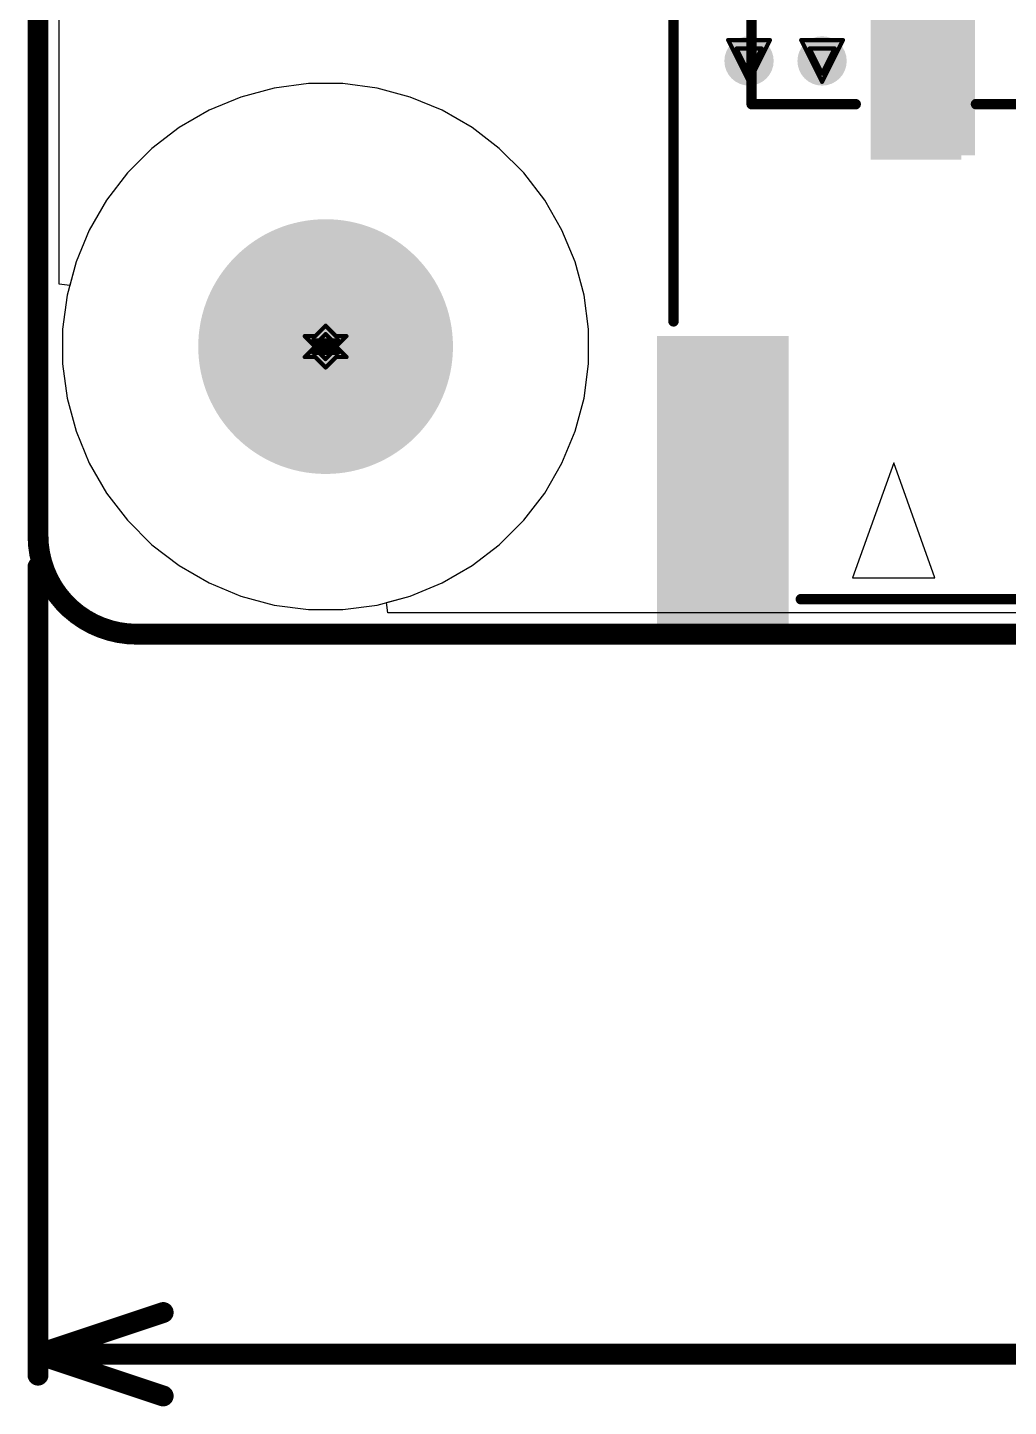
# Model space of a CAD drawing. Header units: inches. Extents: x -1 to 208, y -10 to 150.
# Drawn here: x -0.13 to 11.81, y -9.4 to 7.38 of the extents above; entities that cross this region are included whole.
import ezdxf

# ---------------------------------------------------------------- set-up
doc = ezdxf.new("R2010")
doc.units = ezdxf.units.IN
for name, color, linetype in [('Board Outline', 216, 'Continuous'), ('Bottom Layer', 5, 'Continuous'), ('Bottom Solder', 6, 'Continuous'), ('Dimensions', 6, 'Continuous'), ('Drill Drawing', 1, 'Continuous'), ('Multi-Layer', 9, 'Continuous'), ('Pad Holes', 156, 'Continuous'), ('Top Layer', 1, 'Continuous'), ('Top Overlay', 2, 'Continuous'), ('Top Paste', 8, 'Continuous'), ('Top Solder', 216, 'Continuous'), ('Via Holes', 16, 'Continuous')]:
    doc.layers.add(name, color=color, linetype=linetype)

# ---------------------------------------------------------------- blocks, each defined once
blk = doc.blocks.new('S2B_PH_SM4_TB_LF__SN__92')
at = {"layer": 'Top Layer'}
for points in [[(-1.5, 4.825), (-0.5, 4.825), (-0.5, 1.025), (-1.5, 1.025)], [(0.5, 4.825), (1.5, 4.825), (1.5, 1.025), (0.5, 1.025)], [(-4.1, -1.225), (-2.6, -1.225), (-2.6, -4.625), (-4.1, -4.625)], [(2.6, -1.225), (4.1, -1.225), (4.1, -4.625), (2.6, -4.625)]]:
    blk.add_hatch(color=1, dxfattribs=at).paths.add_polyline_path(points)
at = {"layer": 'Top Paste'}
for points in [[(-1.5, 4.825), (-0.5, 4.825), (-0.5, 1.025), (-1.5, 1.025)], [(0.5, 4.825), (1.5, 4.825), (1.5, 1.025), (0.5, 1.025)], [(-4.1, -1.225), (-2.6, -1.225), (-2.6, -4.625), (-4.1, -4.625)], [(2.6, -1.225), (4.1, -1.225), (4.1, -4.625), (2.6, -4.625)]]:
    blk.add_hatch(color=8, dxfattribs=at).paths.add_polyline_path(points)
at = {"layer": 'Top Solder'}
for points in [[(-1.551, 4.876), (-0.449, 4.876), (-0.449, 0.974), (-1.551, 0.974)], [(0.449, 4.876), (1.551, 4.876), (1.551, 0.974), (0.449, 0.974)], [(-4.151, -1.174), (-2.549, -1.174), (-2.549, -4.676), (-4.151, -4.676)], [(2.549, -1.174), (4.151, -1.174), (4.151, -4.676), (2.549, -4.676)]]:
    blk.add_hatch(color=216, dxfattribs=at).paths.add_polyline_path(points)
at = {"layer": 'Top Overlay'}
for p, q in [((-1.27, -2.715), (-1.77, -4.115)), ((-0.77, -4.115), (-1.27, -2.715)), ((-1.77, -4.115), (-0.77, -4.115))]:
    blk.add_line(p, q, dxfattribs=at)
for points in [[(-3.95, -0.994, 0.127, 0.127, 0), (-3.95, 3.225, 0.127, 0.127, 0)], [(-3.95, 3.224, 0.127, 0.127, 0), (-3, 3.224, 0.127, 0.127, 0)], [(-3, 1.649, 0.127, 0.127, 0), (-3, 3.224, 0.127, 0.127, 0)], [(3, 1.65, 0.127, 0.127, 0), (3, 3.225, 0.127, 0.127, 0)], [(3, 3.225, 0.127, 0.127, 0), (3.95, 3.225, 0.127, 0.127, 0)], [(3.95, -0.994, 0.127, 0.127, 0), (3.95, 3.225, 0.127, 0.127, 0)], [(-3, 1.649, 0.127, 0.127, 0), (-1.732, 1.649, 0.127, 0.127, 0)], [(-0.269, 1.65, 0.127, 0.127, 0), (0.269, 1.65, 0.127, 0.127, 0)], [(1.731, 1.65, 0.127, 0.127, 0), (3, 1.65, 0.127, 0.127, 0)], [(-2.4, -4.375, 0.127, 0.127, 0), (2.4, -4.375, 0.127, 0.127, 0)]]:
    blk.add_lwpolyline(points, format="xyseb", dxfattribs=at)
for points in [[(-3.982, 3.225, 0.0635, 0.0635, 1), (-3.918, 3.225, 0.0635, 0.0635, 1)], [(-3.981, 3.224, 0.0635, 0.0635, 1), (-3.918, 3.224, 0.0635, 0.0635, 1)], [(-3.031, 3.224, 0.0635, 0.0635, 1), (-2.968, 3.224, 0.0635, 0.0635, 1)], [(-3.031, 3.224, 0.0635, 0.0635, 1), (-2.968, 3.224, 0.0635, 0.0635, 1)], [(2.968, 3.225, 0.0635, 0.0635, 1), (3.032, 3.225, 0.0635, 0.0635, 1)], [(2.968, 3.225, 0.0635, 0.0635, 1), (3.032, 3.225, 0.0635, 0.0635, 1)], [(3.918, 3.225, 0.0635, 0.0635, 1), (3.982, 3.225, 0.0635, 0.0635, 1)], [(3.918, 3.225, 0.0635, 0.0635, 1), (3.982, 3.225, 0.0635, 0.0635, 1)], [(-3.031, 1.649, 0.0635, 0.0635, 1), (-2.968, 1.649, 0.0635, 0.0635, 1)], [(-3.031, 1.649, 0.0635, 0.0635, 1), (-2.968, 1.649, 0.0635, 0.0635, 1)], [(-1.764, 1.649, 0.0635, 0.0635, 1), (-1.701, 1.649, 0.0635, 0.0635, 1)], [(-0.301, 1.65, 0.0635, 0.0635, 1), (-0.237, 1.65, 0.0635, 0.0635, 1)], [(0.237, 1.65, 0.0635, 0.0635, 1), (0.301, 1.65, 0.0635, 0.0635, 1)], [(1.699, 1.65, 0.0635, 0.0635, 1), (1.763, 1.65, 0.0635, 0.0635, 1)], [(2.968, 1.65, 0.0635, 0.0635, 1), (3.032, 1.65, 0.0635, 0.0635, 1)], [(2.968, 1.65, 0.0635, 0.0635, 1), (3.032, 1.65, 0.0635, 0.0635, 1)], [(-3.982, -0.994, 0.0635, 0.0635, 1), (-3.918, -0.994, 0.0635, 0.0635, 1)], [(3.918, -0.994, 0.0635, 0.0635, 1), (3.982, -0.994, 0.0635, 0.0635, 1)], [(-2.432, -4.375, 0.0635, 0.0635, 1), (-2.368, -4.375, 0.0635, 0.0635, 1)], [(2.368, -4.375, 0.0635, 0.0635, 1), (2.432, -4.375, 0.0635, 0.0635, 1)]]:
    blk.add_lwpolyline(points, format="xyseb", close=True, dxfattribs=at)

msp = doc.modelspace()

# ---------------------------------------------------------------- hatches: boundary and pattern name
at = {"layer": 'Bottom Layer'}
h = msp.add_hatch(color=5, dxfattribs=at)
edge = h.paths.add_edge_path()
edge.add_arc((8.653, 6.976), 0.3, 0, 360)
h = msp.add_hatch(color=5, dxfattribs=at)
edge = h.paths.add_edge_path()
edge.add_arc((9.542, 6.976), 0.3, 0, 360)
at = {"layer": 'Bottom Solder'}
h = msp.add_hatch(color=6, dxfattribs=at)
edge = h.paths.add_edge_path()
edge.add_arc((3.5, 3.5), 0.102, 0, 360)
at = {"layer": 'Pad Holes'}
h = msp.add_hatch(color=7, dxfattribs=at)
edge = h.paths.add_edge_path()
edge.add_arc((3.5, 3.5), 1.55, 0, 360)
at = {"layer": 'Top Layer'}
msp.add_hatch(color=1, dxfattribs=at).paths.add_polyline_path([(10.184, 5.826), (11.404, 5.826), (11.404, 13.589), (10.184, 13.589)])
h = msp.add_hatch(color=1, dxfattribs=at)
edge = h.paths.add_edge_path()
edge.add_arc((8.653, 6.976), 0.3, 0, 360)
h = msp.add_hatch(color=1, dxfattribs=at)
edge = h.paths.add_edge_path()
edge.add_arc((9.542, 6.976), 0.3, 0, 360)
at = {"layer": 'Top Solder'}
h = msp.add_hatch(color=216, dxfattribs=at)
edge = h.paths.add_edge_path()
edge.add_arc((3.5, 3.5), 0.102, 0, 360)
at = {"layer": 'Via Holes'}
h = msp.add_hatch(color=7, dxfattribs=at)
edge = h.paths.add_edge_path()
edge.add_arc((8.653, 6.976), 0.15, 0, 360)
h = msp.add_hatch(color=7, dxfattribs=at)
edge = h.paths.add_edge_path()
edge.add_arc((9.542, 6.976), 0.15, 0, 360)

# ---------------------------------------------------------------- linework, layer by layer
at = {"layer": 'Board Outline'}
for points in [[(0, 1.2, 0.254, 0.254, 0), (0, 73.8, 0.254, 0.254, 0)], [(1.2, 0, 0.254, 0.254, -0.414214), (0, 1.2, 0.254, 0.254, 0)], [(1.2, 0, 0.254, 0.254, 0), (78.8, 0, 0.254, 0.254, 0)]]:
    msp.add_lwpolyline(points, format="xyseb", dxfattribs=at)
for points in [[(-0.064, 1.2, 0.127, 0.127, 1), (0.064, 1.2, 0.127, 0.127, 1)], [(-0.064, 1.2, 0.127, 0.127, 1), (0.064, 1.2, 0.127, 0.127, 1)], [(1.137, 0, 0.127, 0.127, 1), (1.264, 0, 0.127, 0.127, 1)], [(1.137, 0, 0.127, 0.127, 1), (1.264, 0, 0.127, 0.127, 1)]]:
    msp.add_lwpolyline(points, format="xyseb", close=True, dxfattribs=at)
at = {"layer": 'Bottom Layer'}
for p, q in [((0.259, 4.259), (0.259, 20.715)), ((2.874, 6.645), (2.469, 6.537)), ((3.29, 6.7), (2.874, 6.645)), ((3.71, 6.7), (3.29, 6.7)), ((4.126, 6.645), (3.71, 6.7)), ((4.531, 6.537), (4.126, 6.645)), ((2.469, 6.537), (2.082, 6.376)), ((4.918, 6.376), (4.531, 6.537)), ((2.082, 6.376), (1.718, 6.166)), ((5.282, 6.166), (4.918, 6.376)), ((1.718, 6.166), (1.386, 5.911)), ((5.614, 5.911), (5.282, 6.166)), ((1.386, 5.911), (1.089, 5.614)), ((5.911, 5.614), (5.614, 5.911)), ((1.089, 5.614), (0.834, 5.282)), ((6.166, 5.282), (5.911, 5.614)), ((0.834, 5.282), (0.624, 4.918)), ((6.376, 4.918), (6.166, 5.282)), ((0.624, 4.918), (0.463, 4.531)), ((6.537, 4.531), (6.376, 4.918)), ((0.463, 4.531), (0.386, 4.242)), ((6.645, 4.126), (6.537, 4.531)), ((0.386, 4.242), (0.259, 4.259)), ((6.7, 3.71), (6.645, 4.126)), ((6.7, 3.29), (6.7, 3.71)), ((6.645, 2.874), (6.7, 3.29)), ((6.537, 2.469), (6.645, 2.874)), ((6.376, 2.082), (6.537, 2.469)), ((6.166, 1.718), (6.376, 2.082)), ((5.911, 1.386), (6.166, 1.718)), ((5.614, 1.089), (5.911, 1.386)), ((5.282, 0.834), (5.614, 1.089)), ((4.918, 0.624), (5.282, 0.834)), ((4.531, 0.463), (4.918, 0.624)), ((4.242, 0.386), (4.531, 0.463)), ((4.259, 0.259), (4.242, 0.386)), ((37.918, 0.259), (4.259, 0.259))]:
    msp.add_line(p, q, dxfattribs=at)
at = {"layer": 'Dimensions'}
for points in [[(0, -9.017, 0.254, 0.254, 0), (0, 0.819, 0.254, 0.254, 0)], [(0, -8.763, 0.254, 0.254, 0), (1.524, -8.255, 0.254, 0.254, 0)], [(0, -8.763, 0.254, 0.254, 0), (1.524, -9.271, 0.254, 0.254, 0)], [(0, -8.763, 0.254, 0.254, 0), (34.236, -8.763, 0.254, 0.254, 0)]]:
    msp.add_lwpolyline(points, format="xyseb", dxfattribs=at)
for points in [[(-0.064, 0.819, 0.127, 0.127, 1), (0.064, 0.819, 0.127, 0.127, 1)], [(1.46, -8.255, 0.127, 0.127, 1), (1.587, -8.255, 0.127, 0.127, 1)], [(-0.064, -8.763, 0.127, 0.127, 1), (0.064, -8.763, 0.127, 0.127, 1)], [(-0.064, -8.763, 0.127, 0.127, 1), (0.064, -8.763, 0.127, 0.127, 1)], [(-0.064, -8.763, 0.127, 0.127, 1), (0.064, -8.763, 0.127, 0.127, 1)], [(-0.064, -9.017, 0.127, 0.127, 1), (0.064, -9.017, 0.127, 0.127, 1)], [(1.46, -9.271, 0.127, 0.127, 1), (1.587, -9.271, 0.127, 0.127, 1)]]:
    msp.add_lwpolyline(points, format="xyseb", close=True, dxfattribs=at)
at = {"layer": 'Drill Drawing'}
for points in [[(8.399, 7.23, 0.0508, 0.0508, 0), (8.907, 7.23, 0.0508, 0.0508, 0)], [(8.399, 7.23, 0.0508, 0.0508, 0), (8.653, 6.722, 0.0508, 0.0508, 0)], [(8.653, 6.722, 0.0508, 0.0508, 0), (8.907, 7.23, 0.0508, 0.0508, 0)], [(9.288, 7.23, 0.0508, 0.0508, 0), (9.796, 7.23, 0.0508, 0.0508, 0)], [(9.288, 7.23, 0.0508, 0.0508, 0), (9.542, 6.722, 0.0508, 0.0508, 0)], [(9.542, 6.722, 0.0508, 0.0508, 0), (9.796, 7.23, 0.0508, 0.0508, 0)], [(8.5, 7.128, 0.0508, 0.0508, 0), (8.805, 7.128, 0.0508, 0.0508, 0)], [(8.5, 7.128, 0.0508, 0.0508, 0), (8.653, 6.823, 0.0508, 0.0508, 0)], [(8.653, 6.823, 0.0508, 0.0508, 0), (8.805, 7.128, 0.0508, 0.0508, 0)], [(9.389, 7.128, 0.0508, 0.0508, 0), (9.694, 7.128, 0.0508, 0.0508, 0)], [(9.389, 7.128, 0.0508, 0.0508, 0), (9.542, 6.823, 0.0508, 0.0508, 0)], [(9.542, 6.823, 0.0508, 0.0508, 0), (9.694, 7.128, 0.0508, 0.0508, 0)], [(3.373, 3.627, 0.0508, 0.0508, 0), (3.5, 3.754, 0.0508, 0.0508, 0)], [(3.5, 3.754, 0.0508, 0.0508, 0), (3.627, 3.627, 0.0508, 0.0508, 0)], [(3.246, 3.627, 0.0508, 0.0508, 0), (3.373, 3.5, 0.0508, 0.0508, 0)], [(3.246, 3.627, 0.0508, 0.0508, 0), (3.373, 3.627, 0.0508, 0.0508, 0)], [(3.246, 3.373, 0.0508, 0.0508, 0), (3.373, 3.5, 0.0508, 0.0508, 0)], [(3.348, 3.576, 0.0508, 0.0508, 0), (3.424, 3.5, 0.0508, 0.0508, 0)], [(3.348, 3.576, 0.0508, 0.0508, 0), (3.424, 3.576, 0.0508, 0.0508, 0)], [(3.348, 3.424, 0.0508, 0.0508, 0), (3.424, 3.5, 0.0508, 0.0508, 0)], [(3.424, 3.576, 0.0508, 0.0508, 0), (3.5, 3.652, 0.0508, 0.0508, 0)], [(3.5, 3.652, 0.0508, 0.0508, 0), (3.576, 3.576, 0.0508, 0.0508, 0)], [(3.576, 3.576, 0.0508, 0.0508, 0), (3.652, 3.576, 0.0508, 0.0508, 0)], [(3.576, 3.5, 0.0508, 0.0508, 0), (3.652, 3.576, 0.0508, 0.0508, 0)], [(3.576, 3.5, 0.0508, 0.0508, 0), (3.652, 3.424, 0.0508, 0.0508, 0)], [(3.627, 3.627, 0.0508, 0.0508, 0), (3.754, 3.627, 0.0508, 0.0508, 0)], [(3.627, 3.5, 0.0508, 0.0508, 0), (3.754, 3.627, 0.0508, 0.0508, 0)], [(3.627, 3.5, 0.0508, 0.0508, 0), (3.754, 3.373, 0.0508, 0.0508, 0)], [(3.246, 3.373, 0.0508, 0.0508, 0), (3.373, 3.373, 0.0508, 0.0508, 0)], [(3.348, 3.424, 0.0508, 0.0508, 0), (3.424, 3.424, 0.0508, 0.0508, 0)], [(3.373, 3.373, 0.0508, 0.0508, 0), (3.5, 3.246, 0.0508, 0.0508, 0)], [(3.424, 3.424, 0.0508, 0.0508, 0), (3.5, 3.348, 0.0508, 0.0508, 0)], [(3.5, 3.348, 0.0508, 0.0508, 0), (3.576, 3.424, 0.0508, 0.0508, 0)], [(3.5, 3.246, 0.0508, 0.0508, 0), (3.627, 3.373, 0.0508, 0.0508, 0)], [(3.576, 3.424, 0.0508, 0.0508, 0), (3.652, 3.424, 0.0508, 0.0508, 0)], [(3.627, 3.373, 0.0508, 0.0508, 0), (3.754, 3.373, 0.0508, 0.0508, 0)]]:
    msp.add_lwpolyline(points, format="xyseb", dxfattribs=at)
for points in [[(8.386, 7.23, 0.0254, 0.0254, 1), (8.412, 7.23, 0.0254, 0.0254, 1)], [(8.386, 7.23, 0.0254, 0.0254, 1), (8.412, 7.23, 0.0254, 0.0254, 1)], [(8.894, 7.23, 0.0254, 0.0254, 1), (8.92, 7.23, 0.0254, 0.0254, 1)], [(8.894, 7.23, 0.0254, 0.0254, 1), (8.92, 7.23, 0.0254, 0.0254, 1)], [(9.275, 7.23, 0.0254, 0.0254, 1), (9.301, 7.23, 0.0254, 0.0254, 1)], [(9.275, 7.23, 0.0254, 0.0254, 1), (9.301, 7.23, 0.0254, 0.0254, 1)], [(9.783, 7.23, 0.0254, 0.0254, 1), (9.809, 7.23, 0.0254, 0.0254, 1)], [(9.783, 7.23, 0.0254, 0.0254, 1), (9.809, 7.23, 0.0254, 0.0254, 1)], [(8.488, 7.128, 0.0254, 0.0254, 1), (8.513, 7.128, 0.0254, 0.0254, 1)], [(8.488, 7.128, 0.0254, 0.0254, 1), (8.513, 7.128, 0.0254, 0.0254, 1)], [(8.793, 7.128, 0.0254, 0.0254, 1), (8.818, 7.128, 0.0254, 0.0254, 1)], [(8.793, 7.128, 0.0254, 0.0254, 1), (8.818, 7.128, 0.0254, 0.0254, 1)], [(9.377, 7.128, 0.0254, 0.0254, 1), (9.402, 7.128, 0.0254, 0.0254, 1)], [(9.377, 7.128, 0.0254, 0.0254, 1), (9.402, 7.128, 0.0254, 0.0254, 1)], [(9.682, 7.128, 0.0254, 0.0254, 1), (9.707, 7.128, 0.0254, 0.0254, 1)], [(9.682, 7.128, 0.0254, 0.0254, 1), (9.707, 7.128, 0.0254, 0.0254, 1)], [(8.64, 6.823, 0.0254, 0.0254, 1), (8.666, 6.823, 0.0254, 0.0254, 1)], [(8.64, 6.823, 0.0254, 0.0254, 1), (8.666, 6.823, 0.0254, 0.0254, 1)], [(8.64, 6.722, 0.0254, 0.0254, 1), (8.666, 6.722, 0.0254, 0.0254, 1)], [(8.64, 6.722, 0.0254, 0.0254, 1), (8.666, 6.722, 0.0254, 0.0254, 1)], [(9.529, 6.823, 0.0254, 0.0254, 1), (9.555, 6.823, 0.0254, 0.0254, 1)], [(9.529, 6.823, 0.0254, 0.0254, 1), (9.555, 6.823, 0.0254, 0.0254, 1)], [(9.529, 6.722, 0.0254, 0.0254, 1), (9.555, 6.722, 0.0254, 0.0254, 1)], [(9.529, 6.722, 0.0254, 0.0254, 1), (9.555, 6.722, 0.0254, 0.0254, 1)], [(3.487, 3.754, 0.0254, 0.0254, 1), (3.513, 3.754, 0.0254, 0.0254, 1)], [(3.487, 3.754, 0.0254, 0.0254, 1), (3.513, 3.754, 0.0254, 0.0254, 1)], [(3.233, 3.627, 0.0254, 0.0254, 1), (3.259, 3.627, 0.0254, 0.0254, 1)], [(3.233, 3.627, 0.0254, 0.0254, 1), (3.259, 3.627, 0.0254, 0.0254, 1)], [(3.335, 3.576, 0.0254, 0.0254, 1), (3.36, 3.576, 0.0254, 0.0254, 1)], [(3.335, 3.576, 0.0254, 0.0254, 1), (3.36, 3.576, 0.0254, 0.0254, 1)], [(3.36, 3.627, 0.0254, 0.0254, 1), (3.386, 3.627, 0.0254, 0.0254, 1)], [(3.36, 3.627, 0.0254, 0.0254, 1), (3.386, 3.627, 0.0254, 0.0254, 1)], [(3.36, 3.5, 0.0254, 0.0254, 1), (3.386, 3.5, 0.0254, 0.0254, 1)], [(3.36, 3.5, 0.0254, 0.0254, 1), (3.386, 3.5, 0.0254, 0.0254, 1)], [(3.411, 3.576, 0.0254, 0.0254, 1), (3.437, 3.576, 0.0254, 0.0254, 1)], [(3.411, 3.576, 0.0254, 0.0254, 1), (3.437, 3.576, 0.0254, 0.0254, 1)], [(3.411, 3.5, 0.0254, 0.0254, 1), (3.437, 3.5, 0.0254, 0.0254, 1)], [(3.411, 3.5, 0.0254, 0.0254, 1), (3.437, 3.5, 0.0254, 0.0254, 1)], [(3.487, 3.652, 0.0254, 0.0254, 1), (3.513, 3.652, 0.0254, 0.0254, 1)], [(3.487, 3.652, 0.0254, 0.0254, 1), (3.513, 3.652, 0.0254, 0.0254, 1)], [(3.564, 3.576, 0.0254, 0.0254, 1), (3.589, 3.576, 0.0254, 0.0254, 1)], [(3.564, 3.576, 0.0254, 0.0254, 1), (3.589, 3.576, 0.0254, 0.0254, 1)], [(3.564, 3.5, 0.0254, 0.0254, 1), (3.589, 3.5, 0.0254, 0.0254, 1)], [(3.564, 3.5, 0.0254, 0.0254, 1), (3.589, 3.5, 0.0254, 0.0254, 1)], [(3.614, 3.627, 0.0254, 0.0254, 1), (3.64, 3.627, 0.0254, 0.0254, 1)], [(3.614, 3.627, 0.0254, 0.0254, 1), (3.64, 3.627, 0.0254, 0.0254, 1)], [(3.614, 3.5, 0.0254, 0.0254, 1), (3.64, 3.5, 0.0254, 0.0254, 1)], [(3.614, 3.5, 0.0254, 0.0254, 1), (3.64, 3.5, 0.0254, 0.0254, 1)], [(3.64, 3.576, 0.0254, 0.0254, 1), (3.665, 3.576, 0.0254, 0.0254, 1)], [(3.64, 3.576, 0.0254, 0.0254, 1), (3.665, 3.576, 0.0254, 0.0254, 1)], [(3.741, 3.627, 0.0254, 0.0254, 1), (3.767, 3.627, 0.0254, 0.0254, 1)], [(3.741, 3.627, 0.0254, 0.0254, 1), (3.767, 3.627, 0.0254, 0.0254, 1)], [(3.233, 3.373, 0.0254, 0.0254, 1), (3.259, 3.373, 0.0254, 0.0254, 1)], [(3.233, 3.373, 0.0254, 0.0254, 1), (3.259, 3.373, 0.0254, 0.0254, 1)], [(3.335, 3.424, 0.0254, 0.0254, 1), (3.36, 3.424, 0.0254, 0.0254, 1)], [(3.335, 3.424, 0.0254, 0.0254, 1), (3.36, 3.424, 0.0254, 0.0254, 1)], [(3.36, 3.373, 0.0254, 0.0254, 1), (3.386, 3.373, 0.0254, 0.0254, 1)], [(3.36, 3.373, 0.0254, 0.0254, 1), (3.386, 3.373, 0.0254, 0.0254, 1)], [(3.411, 3.424, 0.0254, 0.0254, 1), (3.437, 3.424, 0.0254, 0.0254, 1)], [(3.411, 3.424, 0.0254, 0.0254, 1), (3.437, 3.424, 0.0254, 0.0254, 1)], [(3.487, 3.348, 0.0254, 0.0254, 1), (3.513, 3.348, 0.0254, 0.0254, 1)], [(3.487, 3.348, 0.0254, 0.0254, 1), (3.513, 3.348, 0.0254, 0.0254, 1)], [(3.564, 3.424, 0.0254, 0.0254, 1), (3.589, 3.424, 0.0254, 0.0254, 1)], [(3.564, 3.424, 0.0254, 0.0254, 1), (3.589, 3.424, 0.0254, 0.0254, 1)], [(3.614, 3.373, 0.0254, 0.0254, 1), (3.64, 3.373, 0.0254, 0.0254, 1)], [(3.614, 3.373, 0.0254, 0.0254, 1), (3.64, 3.373, 0.0254, 0.0254, 1)], [(3.64, 3.424, 0.0254, 0.0254, 1), (3.665, 3.424, 0.0254, 0.0254, 1)], [(3.64, 3.424, 0.0254, 0.0254, 1), (3.665, 3.424, 0.0254, 0.0254, 1)], [(3.741, 3.373, 0.0254, 0.0254, 1), (3.767, 3.373, 0.0254, 0.0254, 1)], [(3.741, 3.373, 0.0254, 0.0254, 1), (3.767, 3.373, 0.0254, 0.0254, 1)], [(3.487, 3.246, 0.0254, 0.0254, 1), (3.513, 3.246, 0.0254, 0.0254, 1)], [(3.487, 3.246, 0.0254, 0.0254, 1), (3.513, 3.246, 0.0254, 0.0254, 1)]]:
    msp.add_lwpolyline(points, format="xyseb", close=True, dxfattribs=at)
at = {"layer": 'Multi-Layer'}
for p, q in [((2.874, 6.645), (2.469, 6.537)), ((3.29, 6.7), (2.874, 6.645)), ((3.5, 6.7), (3.29, 6.7)), ((3.71, 6.7), (3.5, 6.7)), ((4.126, 6.645), (3.71, 6.7)), ((4.531, 6.537), (4.126, 6.645)), ((2.469, 6.537), (2.082, 6.376)), ((4.918, 6.376), (4.531, 6.537)), ((2.082, 6.376), (1.718, 6.166)), ((5.282, 6.166), (4.918, 6.376)), ((1.718, 6.166), (1.386, 5.911)), ((5.614, 5.911), (5.282, 6.166)), ((1.386, 5.911), (1.089, 5.614)), ((5.911, 5.614), (5.614, 5.911)), ((1.089, 5.614), (0.834, 5.282)), ((6.166, 5.282), (5.911, 5.614)), ((0.834, 5.282), (0.624, 4.918)), ((6.376, 4.918), (6.166, 5.282)), ((0.624, 4.918), (0.463, 4.531)), ((6.537, 4.531), (6.376, 4.918)), ((0.463, 4.531), (0.355, 4.126)), ((6.645, 4.126), (6.537, 4.531)), ((0.355, 4.126), (0.3, 3.71)), ((6.7, 3.71), (6.645, 4.126)), ((0.3, 3.71), (0.3, 3.5)), ((6.7, 3.5), (6.7, 3.71)), ((0.3, 3.5), (0.3, 3.5)), ((0.3, 3.5), (0.3, 3.29)), ((6.7, 3.29), (6.7, 3.5)), ((0.3, 3.29), (0.355, 2.874)), ((6.645, 2.874), (6.7, 3.29)), ((0.355, 2.874), (0.463, 2.469)), ((6.537, 2.469), (6.645, 2.874)), ((0.463, 2.469), (0.624, 2.082)), ((6.376, 2.082), (6.537, 2.469)), ((0.624, 2.082), (0.834, 1.718)), ((6.166, 1.718), (6.376, 2.082)), ((0.834, 1.718), (1.089, 1.386)), ((5.911, 1.386), (6.166, 1.718)), ((1.089, 1.386), (1.386, 1.089)), ((5.614, 1.089), (5.911, 1.386)), ((1.386, 1.089), (1.718, 0.834)), ((5.282, 0.834), (5.614, 1.089)), ((1.718, 0.834), (2.082, 0.624)), ((4.918, 0.624), (5.282, 0.834)), ((2.082, 0.624), (2.469, 0.463)), ((4.531, 0.463), (4.918, 0.624)), ((2.469, 0.463), (2.874, 0.355)), ((2.874, 0.355), (3.29, 0.3)), ((3.71, 0.3), (4.126, 0.355)), ((4.126, 0.355), (4.531, 0.463)), ((3.29, 0.3), (3.5, 0.3)), ((3.5, 0.3), (3.71, 0.3))]:
    msp.add_line(p, q, dxfattribs=at)
at = {"layer": 'Top Layer'}
for p, q in [((0.259, 4.259), (0.259, 22.706)), ((2.874, 6.645), (2.469, 6.537)), ((3.29, 6.7), (2.874, 6.645)), ((3.71, 6.7), (3.29, 6.7)), ((4.126, 6.645), (3.71, 6.7)), ((4.531, 6.537), (4.126, 6.645)), ((2.469, 6.537), (2.082, 6.376)), ((4.918, 6.376), (4.531, 6.537)), ((2.082, 6.376), (1.718, 6.166)), ((5.282, 6.166), (4.918, 6.376)), ((1.718, 6.166), (1.386, 5.911)), ((5.614, 5.911), (5.282, 6.166)), ((1.386, 5.911), (1.089, 5.614)), ((5.911, 5.614), (5.614, 5.911)), ((1.089, 5.614), (0.834, 5.282)), ((6.166, 5.282), (5.911, 5.614)), ((0.834, 5.282), (0.624, 4.918)), ((6.376, 4.918), (6.166, 5.282)), ((0.624, 4.918), (0.463, 4.531)), ((6.537, 4.531), (6.376, 4.918)), ((0.463, 4.531), (0.386, 4.242)), ((6.645, 4.126), (6.537, 4.531)), ((0.386, 4.242), (0.259, 4.259)), ((6.7, 3.71), (6.645, 4.126)), ((6.7, 3.29), (6.7, 3.71)), ((6.645, 2.874), (6.7, 3.29)), ((6.537, 2.469), (6.645, 2.874)), ((6.376, 2.082), (6.537, 2.469)), ((6.166, 1.718), (6.376, 2.082)), ((5.911, 1.386), (6.166, 1.718)), ((5.614, 1.089), (5.911, 1.386)), ((5.282, 0.834), (5.614, 1.089)), ((4.918, 0.624), (5.282, 0.834)), ((4.531, 0.463), (4.918, 0.624)), ((4.242, 0.386), (4.531, 0.463)), ((4.259, 0.259), (4.242, 0.386)), ((33.503, 0.259), (4.259, 0.259))]:
    msp.add_line(p, q, dxfattribs=at)

# ---------------------------------------------------------------- block references
msp.add_blockref('S2B_PH_SM4_TB_LF__SN__92', (11.684, 4.801))

doc.saveas('drawing.dxf')
